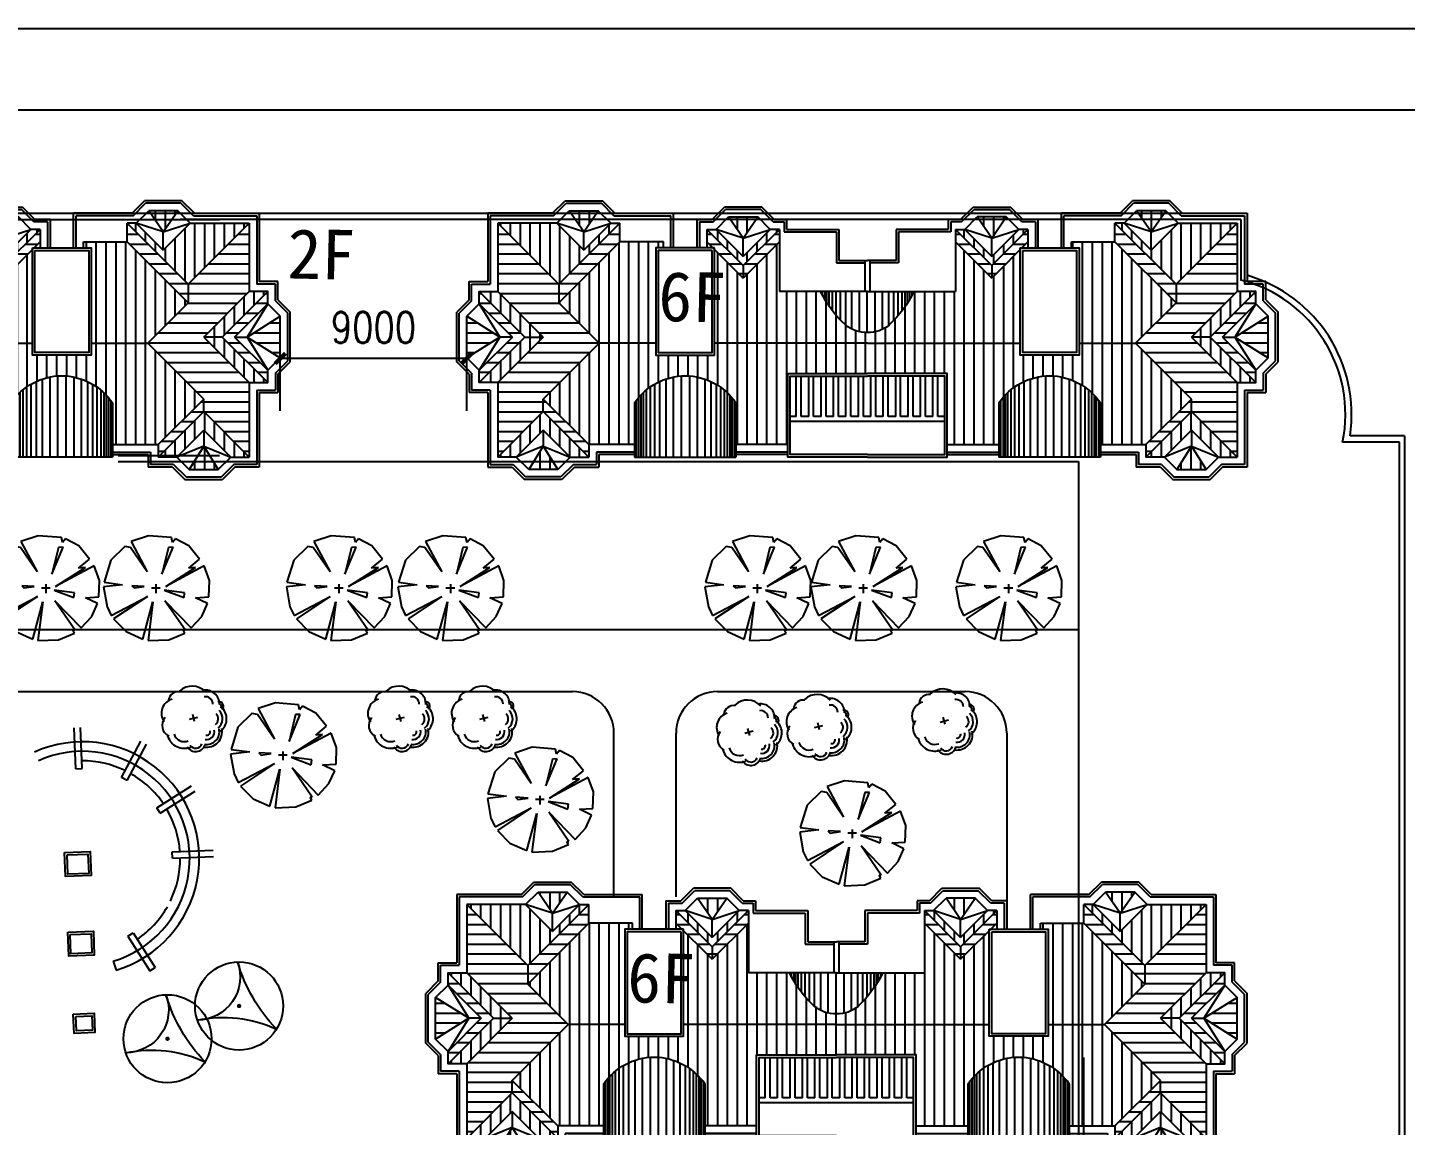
# Model space of a CAD drawing. Extents: x 225694 to 1397201, y -46174 to 794826.
# Drawn here: x 758991 to 825524, y 633812 to 686848 of the extents above; entities that cross this region are included whole.
import ezdxf
from ezdxf.enums import TextEntityAlignment as Align

# ---------------------------------------------------------------- set-up
doc = ezdxf.new("R2010")
doc.units = 0
doc.header["$LTSCALE"] = 0.5
doc.header["$MEASUREMENT"] = 0
doc.linetypes.add('X11', pattern=[6, 5, -1])
for name, color, linetype in [('0-PD', 223, 'Continuous'), ('08-树', 73, 'Continuous'), ('2', 3, 'Continuous'), ('KJ', 8, 'Continuous'), ('PUB_DIM', 3, 'Continuous'), ('TREE1', 62, 'Continuous'), ('ZJ', 7, 'Continuous'), ('屋顶', 135, 'Continuous'), ('树', 124, 'Continuous'), ('环境', 64, 'Continuous'), ('红线', 1, 'Continuous'), ('细', 95, 'Continuous'), ('路', 40, 'Continuous')]:
    doc.layers.add(name, color=color, linetype=linetype)
doc.styles.add('DIM_FONT', font='SIMPLEX.shx', dxfattribs={"width": 0.8})
doc.styles.add('等线体', font='')
doc.styles.get('等线体').set_extended_font_data('黑体')
doc.dimstyles.new('DIMN500', dxfattribs={"dimscale": 5, "dimtxt": 300, "dimasz": 100, "dimexe": 250, "dimexo": 300, "dimgap": 150, "dimtad": 1, "dimdec": 0, "dimzin": 0, "dimdsep": 46, "dimtxsty": 'DIM_FONT', "dimcen": 0.09, "dimclrt": 7, "dimazin": 2, "dimtfac": 1, "dimtdec": 0, "dimtix": 1, "dimtmove": 2, "dimatfit": 3, "dimfxl": 1, "dimtolj": 1, "dimtzin": 0, "dimarcsym": 0})
pattern_1 = [(0, (-2429662.5, -3656551.4), (0, 476.25), [])]
pattern_2 = [(90, (-2429662.5, -3656551.4), (-476.25, 3e-14), [])]

# ---------------------------------------------------------------- blocks, each defined once
blk = doc.blocks.new('棕榈')
at = {"layer": '树', "color": 64, "linetype": 'Continuous'}
for p, q in [((-172, 1067), (-553, 940)), ((-553, 940), (-196, 270)), ((336, 1025), (-172, 1067)), ((360, 916), (336, 1025)), ((426, 996), (360, 916)), ((717, 842), (426, 996)), ((-688, 831), (-995, 530)), ((-566, 808), (-688, 831)), ((-196, 270), (-566, 808)), ((127, 220), (373, 813)), ((270, 808), (127, 220)), ((373, 813), (270, 808)), ((953, 551), (717, 842)), ((-995, 530), (-1146, 45)), ((1056, 402), (209, -50)), ((209, -50), (863, 371)), ((715, 357), (953, 551)), ((863, 371), (715, 357)), ((1170, 85), (1056, 402)), ((-1146, 45), (-738, -11)), ((0, -192), (0, 0)), ((1159, -278), (1170, 85)), ((-738, -11), (-1159, -58)), ((-1159, -58), (-1080, -495)), ((-990, -683), (-193, -267)), ((-193, -267), (-937, -763)), ((-537, -32), (-487, -82)), ((-265, -48), (-537, -32)), ((-487, -82), (-265, -48)), ((88, -84), (-103, -84)), ((177, -127), (611, -294)), ((625, -185), (177, -127)), ((611, -294), (625, -185)), ((863, -297), (1159, -278)), ((1130, -424), (863, -297)), ((-1080, -495), (-990, -683)), ((-294, -1205), (-73, -388)), ((-73, -388), (-180, -1239)), ((633, -1004), (193, -363)), ((193, -363), (770, -961)), ((1003, -707), (1130, -424)), ((-937, -763), (-662, -1041)), ((770, -961), (1003, -707)), ((-662, -1041), (-294, -1205)), ((275, -1218), (627, -1072)), ((627, -1072), (590, -1004)), ((590, -1004), (633, -1004)), ((-180, -1239), (275, -1218))]:
    blk.add_line(p, q, dxfattribs=at)
blk = doc.blocks.new('桂花')
at = {"layer": '08-树', "linetype": 'ByBlock'}
for p, q in [((0, 0), (-316, 0)), ((-149, -187), (-149, 195))]:
    blk.add_line(p, q, dxfattribs=at)
for centre, radius, start, end in [((-612, 656), 626, 75.25333, 173.88926), ((-367, 1210), 204, 31.9374, 177.28646), ((-367, 1210), 110, 31.9374, 177.28646), ((79, 732), 688, 22.6842, 120.58139), ((79, 732), 509, 22.6842, 120.58139), ((-743, 93), 815, 118.84094, 207.99249), ((-612, 656), 332, 75.25333, 173.88926), ((79, 732), 314, 22.6842, 120.58139), ((574, 395), 344, 335.05145, 87.04818), ((574, 395), 565, 335.05145, 87.04818), ((574, 395), 687, 335.05145, 87.04818), ((574, 395), 158, 335.05145, 87.04818), ((868, -183), 294, 286.7742, 55.27854), ((868, -183), 443, 286.7742, 55.27854), ((-1031, -465), 437, 155.37629, 247.63718), ((287, -545), 475, 271.89809, 6.29095), ((287, -545), 769, 271.89809, 6.29095), ((-552, -692), 652, 181.43938, 289.22617), ((-59, -897), 543, 216.09834, 316.34387)]:
    blk.add_arc(centre, radius, start, end, dxfattribs=at)
blk = doc.blocks.new('GUIHUA')
at = {"layer": '树', "linetype": 'ByBlock', "xscale": 1.0944, "yscale": 1.0944, "zscale": 1.0944}
blk.add_blockref('桂花', (169, -8), dxfattribs=at)
blk = doc.blocks.new('WD-2')
at = {"layer": 'KJ', "linetype": 'Continuous'}
h = blk.add_hatch(dxfattribs=at)
h.set_pattern_fill('LINE,_O', color=256, scale=150, angle=90)
h.set_pattern_definition(pattern_2)
h.paths.add_polyline_path([(32734, 12380), (31326, 12380), (32030, 11359)])
h.paths.add_polyline_path([(25034, 12080), (23626, 12080), (24330, 11059)])
h.paths.add_polyline_path([(12330, 11059), (13034, 12080), (11626, 12080)])
h.paths.add_polyline_path([(5334, 12380), (3926, 12380), (4630, 11359)])
h.paths.add_polyline_path([(3384, -120), (2680, 1006), (1976, -120)])
h.paths.add_polyline_path([(34684, -120), (33980, 1006), (33276, -120)])
h = blk.add_hatch(dxfattribs=at)
h.set_pattern_fill('LINE,_O', color=256, scale=150)
h.set_pattern_definition(pattern_1)
h.paths.add_polyline_path([(5380, 5980), (3430, 7930), (3430, 8830), (480, 11780), (480, 8480), (2680, 6280), (480, 4080), (480, 480), (2680, 2680), (2680, 3280)])
h.paths.add_polyline_path([(1780, 6280), (-420, 8480), (-420, 7884), (1184, 6280), (-420, 4676), (-420, 4080)])
h.paths.add_polyline_path([(33980, 6280), (36180, 8480), (36180, 11780), (33230, 8830), (33230, 7930), (31280, 5980), (33980, 3280), (33980, 2680), (36180, 480), (36180, 4080)])
h.paths.add_polyline_path([(30280, 11780), (30280, 10880), (33230, 7930), (33230, 8830)])
h.paths.add_polyline_path([(6380, 10880), (6380, 11780), (3430, 8830), (3430, 7930)])
h.paths.add_polyline_path([(35476, 6280), (37080, 7884), (37080, 8480), (34880, 6280), (37080, 4080), (37080, 4676)])
h.paths.add_polyline_path([(2680, 3280), (2680, 2680), (4880, 480), (4880, 1080)], flags=16)
h.paths.add_polyline_path([(33980, 2680), (33980, 3280), (31780, 1080), (31780, 480)], flags=16)
h = blk.add_hatch(dxfattribs=at)
h.set_pattern_fill('LINE,_O', color=256, scale=150, angle=90)
h.set_pattern_definition(pattern_2)
h.paths.add_polyline_path([(3326, 11780), (480, 11780), (3430, 8830), (6380, 11780), (5934, 11780), (4630, 10476)])
h.paths.add_polyline_path([(8110, 10580), (8480, 10580), (8480, 10880), (6380, 10880), (3430, 7930), (5380, 5980), (8110, 5980)])
h.paths.add_polyline_path([(31280, 5980), (28550, 5980), (28550, 5410), (25710, 5410), (25710, 5980), (18330, 5980), (10950, 5980), (10950, 5410), (8110, 5410), (8110, 5980), (5380, 5980), (2680, 3280), (4880, 1080), (7083, 1080), (7083, 3103, -0.244186), (9533, 4410, -0.244186), (11983, 3103), (11983, 1080), (14480, 1080), (14480, 4510), (18330, 4510), (22180, 4510), (22180, 1080), (24677, 1080), (24677, 3103, -0.244186), (27127, 4410, -0.244186), (29577, 3103), (29577, 1080), (31780, 1080), (33980, 3280)])
h.paths.add_polyline_path([(2680, 2680), (480, 480), (1376, 480), (2680, 1784), (3984, 480), (4880, 480)])
h.paths.add_polyline_path([(33980, 2680), (31780, 480), (32676, 480), (33980, 1784), (35284, 480), (36180, 480)])
h.paths.add_polyline_path([(36180, 11780), (33334, 11780), (32030, 10476), (30726, 11780), (30280, 11780), (33230, 8830)])
h.paths.add_polyline_path([(30280, 10880), (28180, 10880), (28180, 10580), (28550, 10580), (28550, 5980), (31280, 5980), (33230, 7930)])
h.paths.add_polyline_path([(25710, 10510), (24330, 9130), (22580, 10880), (22580, 8480), (20590, 8480, -0.094946), (19397, 6866, -0.180763), (18330, 6494, -0.180763), (17263, 6866, -0.094946), (16070, 8480), (14080, 8480), (14080, 10880), (12330, 9130), (10950, 10510), (10950, 5980), (18330, 5980), (25710, 5980)])
h = blk.add_hatch(dxfattribs=at)
h.set_pattern_fill('LINE,_O', color=256, scale=150)
h.set_pattern_definition(pattern_1)
h.paths.add_polyline_path([(14080, 10880), (14080, 11480), (12330, 9730), (12330, 9130)])
h.paths.add_polyline_path([(12330, 9730), (10580, 11480), (10580, 10880), (10880, 10580), (10950, 10580), (10950, 10510), (12330, 9130)])
h.paths.add_polyline_path([(25710, 10510), (25710, 10580), (25780, 10580), (26080, 10880), (26080, 11480), (24330, 9730), (24330, 9130)])
h.paths.add_polyline_path([(22580, 11480), (22580, 10880), (24330, 9130), (24330, 9730)])
h = blk.add_hatch(dxfattribs=at)
h.set_pattern_fill('LINE,_O', color=256, scale=150, angle=90)
h.set_pattern_definition(pattern_2)
h.paths.add_polyline_path([(12330, 10176), (11026, 11480), (10580, 11480), (12330, 9730), (14080, 11480), (13634, 11480)])
h.paths.add_polyline_path([(24330, 10176), (23026, 11480), (22580, 11480), (24330, 9730), (26080, 11480), (25634, 11480)])
h = blk.add_hatch(dxfattribs=at)
h.set_pattern_fill('LINE,_O', color=256, scale=150, angle=90)
h.set_pattern_definition(pattern_2)
h.paths.add_polyline_path([(480, 8480), (-420, 8480), (1780, 6280), (2680, 6280)])
h.paths.add_polyline_path([(2680, 6280), (1780, 6280), (-420, 4080), (480, 4080)])
h.paths.add_polyline_path([(34880, 6280), (33980, 6280), (36180, 4080), (37080, 4080)])
h.paths.add_polyline_path([(37080, 8480), (36180, 8480), (33980, 6280), (34880, 6280)])
h = blk.add_hatch(dxfattribs=at)
h.set_pattern_fill('LINE,_O', color=256, scale=150)
h.set_pattern_definition(pattern_1)
h.paths.add_polyline_path([(584, 6280), (-1020, 7284), (-1020, 5276)])
h = blk.add_hatch(dxfattribs=at)
h.set_pattern_fill('LINE,_O', color=256, scale=150)
h.set_pattern_definition(pattern_1)
h.paths.add_polyline_path([(37680, 7284), (36076, 6280), (37680, 5276)])
for p, q in [((16170, 8320), (16170, 8480)), ((16290, 8102), (16290, 8480)), ((16390, 7938), (16390, 8480)), ((16510, 7756), (16510, 8480)), ((16660, 7550), (16660, 8480)), ((16840, 7326), (16840, 8480)), ((17050, 7094), (17050, 8480)), ((17300, 6852), (17300, 8480)), ((17600, 6660), (17600, 8480)), ((17950, 6531), (17950, 8480)), ((17960, 6533), (17960, 8480)), ((18340, 6494), (18340, 8480)), ((18720, 6533), (18720, 8480)), ((19080, 6660), (19080, 8480)), ((19380, 6852), (19380, 8480)), ((19630, 7094), (19630, 8480)), ((19840, 7326), (19840, 8480)), ((20020, 7550), (20020, 8480)), ((20170, 7756), (20170, 8480)), ((20290, 7938), (20290, 8480)), ((20390, 8102), (20390, 8480)), ((20510, 8320), (20510, 8480)), ((8043, 3997), (8043, 480)), ((8293, 4128), (8293, 480)), ((8593, 4249), (8593, 480)), ((8953, 4347), (8953, 480)), ((9343, 4402), (9343, 480)), ((9733, 4402), (9733, 480)), ((10113, 4347), (10113, 480)), ((10473, 4249), (10473, 480)), ((10773, 4128), (10773, 480)), ((11023, 3997), (11023, 480)), ((14926, 2435), (14926, 4390)), ((15166, 2435), (15166, 4390)), ((15526, 2435), (15526, 4390)), ((15766, 2435), (15766, 4390)), ((16126, 2435), (16126, 4390)), ((16366, 2435), (16366, 4390)), ((16726, 2435), (16726, 4390)), ((16966, 2435), (16966, 4390)), ((17326, 2435), (17326, 4390)), ((17566, 2435), (17566, 4390)), ((17926, 2435), (17926, 4390)), ((18166, 2435), (18166, 4390)), ((18526, 2435), (18526, 4390)), ((18766, 2435), (18766, 4390)), ((19126, 2435), (19126, 4390)), ((19366, 2435), (19366, 4390)), ((19726, 2435), (19726, 4390)), ((19966, 2435), (19966, 4390)), ((20326, 2435), (20326, 4390)), ((20566, 2435), (20566, 4390)), ((20926, 2435), (20926, 4390)), ((21166, 2435), (21166, 4390)), ((21526, 2435), (21526, 4390)), ((21766, 2435), (21766, 4390)), ((25637, 3997), (25637, 480)), ((25887, 4128), (25887, 480)), ((26187, 4249), (26187, 480)), ((26547, 4347), (26547, 480)), ((26927, 4402), (26927, 480)), ((27317, 4402), (27317, 480)), ((27707, 4347), (27707, 480)), ((28067, 4249), (28067, 480)), ((28367, 4128), (28367, 480)), ((28617, 3997), (28617, 480)), ((7283, 3363), (7283, 480)), ((7383, 3473), (7383, 480)), ((7503, 3593), (7503, 480)), ((7653, 3725), (7653, 480)), ((7833, 3874), (7833, 480)), ((11233, 3874), (11233, 480)), ((11413, 3725), (11413, 480)), ((11563, 3593), (11563, 480)), ((11683, 3473), (11683, 480)), ((11783, 3363), (11783, 480)), ((24877, 3363), (24877, 480)), ((24977, 3473), (24977, 480)), ((25097, 3593), (25097, 480)), ((25247, 3725), (25247, 480)), ((25427, 3874), (25427, 480)), ((28827, 3874), (28827, 480)), ((29007, 3725), (29007, 480)), ((29157, 3593), (29157, 480)), ((29277, 3473), (29277, 480)), ((29377, 3363), (29377, 480)), ((7163, 3214), (7163, 480)), ((11903, 3214), (11903, 480)), ((24757, 3214), (24757, 480)), ((29497, 3214), (29497, 480)), ((14600, 2435), (14926, 2435)), ((14600, 2195), (22060, 2195)), ((15166, 2435), (15526, 2435)), ((15766, 2435), (16126, 2435)), ((16366, 2435), (16726, 2435)), ((16966, 2435), (17326, 2435)), ((17566, 2435), (17926, 2435)), ((18166, 2435), (18526, 2435)), ((18766, 2435), (19126, 2435)), ((19366, 2435), (19726, 2435)), ((19966, 2435), (20326, 2435)), ((20566, 2435), (20926, 2435)), ((21166, 2435), (21526, 2435)), ((21766, 2435), (22060, 2435))]:
    blk.add_line(p, q, dxfattribs=at)
at = {"layer": '屋顶'}
for p, q in [((3128, 12260), (3728, 12860)), ((3177, 12140), (3777, 12740)), ((3728, 12860), (5532, 12860)), ((3777, 12740), (5483, 12740)), ((6083, 12140), (5483, 12740)), ((6132, 12260), (5532, 12860)), ((30528, 12260), (31128, 12860)), ((30577, 12140), (31177, 12740)), ((32932, 12860), (31128, 12860)), ((32883, 12740), (31177, 12740)), ((33483, 12140), (32883, 12740)), ((33532, 12260), (32932, 12860)), ((3128, 12260), (0, 12260)), ((0, 12260), (0, 8960)), ((3177, 12140), (120, 12140)), ((120, 12140), (120, 8840)), ((3326, 11780), (3926, 12380)), ((4630, 11359), (3926, 12380)), ((3926, 12380), (5334, 12380)), ((4630, 11359), (5334, 12380)), ((5934, 11780), (5334, 12380)), ((6083, 12140), (8840, 12140)), ((6132, 12260), (8960, 12260)), ((8840, 10580), (8840, 12140)), ((8960, 10580), (8960, 12260)), ((10828, 11960), (11428, 12560)), ((10877, 11840), (11477, 12440)), ((11026, 11480), (11626, 12080)), ((13232, 12560), (11428, 12560)), ((13183, 12440), (11477, 12440)), ((12330, 11059), (11626, 12080)), ((11626, 12080), (13034, 12080)), ((12330, 11059), (13034, 12080)), ((13634, 11480), (13034, 12080)), ((13783, 11840), (13183, 12440)), ((13832, 11960), (13232, 12560)), ((22828, 11960), (23428, 12560)), ((22877, 11840), (23477, 12440)), ((23026, 11480), (23626, 12080)), ((23428, 12560), (25232, 12560)), ((23477, 12440), (25183, 12440)), ((24330, 11059), (23626, 12080)), ((25034, 12080), (23626, 12080)), ((24330, 11059), (25034, 12080)), ((25634, 11480), (25034, 12080)), ((25783, 11840), (25183, 12440)), ((25832, 11960), (25232, 12560)), ((27700, 10580), (27700, 12260)), ((30528, 12260), (27700, 12260)), ((27820, 10580), (27820, 12140)), ((30577, 12140), (27820, 12140)), ((30726, 11780), (31326, 12380)), ((32030, 11359), (31326, 12380)), ((32734, 12380), (31326, 12380)), ((32030, 11359), (32734, 12380)), ((33334, 11780), (32734, 12380)), ((33483, 12140), (36540, 12140)), ((33532, 12260), (36660, 12260)), ((36540, 12140), (36540, 8840)), ((36660, 12260), (36660, 8960)), ((3326, 11780), (480, 11780)), ((480, 11780), (3430, 8830)), ((480, 11780), (480, 8480)), ((4630, 11359), (3326, 11780)), ((3326, 11780), (4630, 10476)), ((6380, 11780), (3430, 8830)), ((4630, 11359), (5934, 11780)), ((5934, 11780), (4630, 10476)), ((4630, 10476), (4630, 11359)), ((5934, 11780), (6380, 11780)), ((6380, 10880), (6380, 11780)), ((10100, 11960), (10100, 10580)), ((10100, 11960), (10828, 11960)), ((10220, 11840), (10220, 10580)), ((10220, 11840), (10877, 11840)), ((10580, 11480), (10580, 10580)), ((10580, 11480), (11026, 11480)), ((10580, 11480), (12330, 9730)), ((11026, 11480), (12330, 10176)), ((12330, 11059), (11026, 11480)), ((13634, 11480), (12330, 10176)), ((12330, 11059), (13634, 11480)), ((14080, 11480), (12330, 9730)), ((14080, 11480), (13634, 11480)), ((13783, 11840), (14310, 11840)), ((13832, 11960), (14430, 11960)), ((14080, 11480), (14080, 8480)), ((14310, 11840), (14310, 11360)), ((14310, 11840), (14310, 11360)), ((14310, 11360), (16830, 11360)), ((14430, 11960), (14430, 11480)), ((14430, 11960), (14430, 11480)), ((14430, 11480), (16950, 11480)), ((16830, 11360), (16830, 9860)), ((16950, 11480), (16950, 9980)), ((22230, 11480), (19710, 11480)), ((19710, 11480), (19710, 9980)), ((22350, 11360), (19830, 11360)), ((19830, 11360), (19830, 9860)), ((22230, 11960), (22230, 11480)), ((22230, 11960), (22230, 11480)), ((22828, 11960), (22230, 11960)), ((22350, 11840), (22350, 11360)), ((22350, 11840), (22350, 11360)), ((22877, 11840), (22350, 11840)), ((22580, 11480), (22580, 8480)), ((22580, 11480), (23026, 11480)), ((22580, 11480), (24330, 9730)), ((24330, 11059), (23026, 11480)), ((23026, 11480), (24330, 10176)), ((24330, 11059), (25634, 11480)), ((25634, 11480), (24330, 10176)), ((26080, 11480), (24330, 9730)), ((26080, 11480), (25634, 11480)), ((26440, 11840), (25783, 11840)), ((26560, 11960), (25832, 11960)), ((26080, 11480), (26080, 10580)), ((26440, 11840), (26440, 10580)), ((26560, 11960), (26560, 10580)), ((30726, 11780), (30280, 11780)), ((30280, 10880), (30280, 11780)), ((30280, 11780), (33230, 8830)), ((30726, 11780), (32030, 10476)), ((32030, 11359), (30726, 11780)), ((33334, 11780), (32030, 10476)), ((32030, 11359), (33334, 11780)), ((32030, 10476), (32030, 11359)), ((36180, 11780), (33230, 8830)), ((33334, 11780), (36180, 11780)), ((36180, 11780), (36180, 8480)), ((6380, 10880), (3430, 7930)), ((8480, 10880), (6380, 10880)), ((8480, 10580), (8480, 10880)), ((10580, 10880), (12330, 9130)), ((12330, 10176), (12330, 11059)), ((14080, 10880), (12330, 9130)), ((22580, 10880), (24330, 9130)), ((24330, 10176), (24330, 11059)), ((26080, 10880), (24330, 9130)), ((28180, 10580), (28180, 10880)), ((28180, 10880), (30280, 10880)), ((30280, 10880), (33230, 7930)), ((16950, 9980), (18330, 9980)), ((18211, 9980), (18211, 8480)), ((19710, 9980), (18330, 9980)), ((18449, 9980), (18449, 8480)), ((12330, 9730), (12330, 9130)), ((16830, 9860), (18211, 9860)), ((19830, 9860), (18449, 9860)), ((24330, 9730), (24330, 9130)), ((-900, 8960), (0, 8960)), ((-900, 8082), (-900, 8960)), ((-780, 8840), (120, 8840)), ((-780, 8033), (-780, 8840)), ((3430, 8830), (3430, 7930)), ((33230, 8830), (33230, 7930)), ((37440, 8840), (36540, 8840)), ((37560, 8960), (36660, 8960)), ((37440, 8033), (37440, 8840)), ((37560, 8082), (37560, 8960)), ((-900, 8082), (-1500, 7482)), ((-780, 8033), (-1380, 7433)), ((1780, 6280), (-420, 8480)), ((2680, 6280), (480, 8480)), ((18330, 8480), (14080, 8480)), ((18330, 8480), (22580, 8480)), ((33980, 6280), (36180, 8480)), ((34880, 6280), (37080, 8480)), ((37440, 8033), (38040, 7433)), ((37560, 8082), (38160, 7482)), ((-1500, 5078), (-1500, 7482)), ((-1380, 5127), (-1380, 7433)), ((1184, 6280), (-420, 7884)), ((-420, 7884), (584, 6280)), ((3430, 7930), (5380, 5980)), ((33230, 7930), (31280, 5980)), ((35476, 6280), (37080, 7884)), ((37080, 7884), (36076, 6280)), ((38040, 5127), (38040, 7433)), ((38160, 5078), (38160, 7482)), ((584, 6280), (-1020, 7284)), ((36076, 6280), (37680, 7284)), ((584, 6280), (-1020, 5276)), ((1184, 6280), (-420, 4676)), ((1780, 6280), (-420, 4080)), ((584, 6280), (-420, 4676)), ((2680, 6280), (480, 4080)), ((1184, 6280), (584, 6280)), ((1780, 6280), (2680, 6280)), ((33980, 6280), (36180, 4080)), ((34880, 6280), (33980, 6280)), ((34880, 6280), (37080, 4080)), ((35476, 6280), (36076, 6280)), ((35476, 6280), (37080, 4676)), ((36076, 6280), (37680, 5276)), ((36076, 6280), (37080, 4676)), ((2680, 3280), (5380, 5980)), ((8110, 5980), (5380, 5980)), ((18330, 5980), (10950, 5980)), ((18330, 5980), (25710, 5980)), ((28550, 5980), (31280, 5980)), ((33980, 3280), (31280, 5980)), ((-900, 4478), (-1500, 5078)), ((-780, 4527), (-1380, 5127)), ((37440, 4527), (38040, 5127)), ((37560, 4478), (38160, 5078)), ((-900, 4478), (-900, 3600)), ((-780, 4527), (-780, 3720)), ((480, 4080), (480, 480)), ((36180, 4080), (36180, 480)), ((37440, 4527), (37440, 3720)), ((37560, 4478), (37560, 3600)), ((0, 3600), (-900, 3600)), ((120, 3720), (-780, 3720)), ((0, 3600), (0, 0)), ((120, 3720), (120, 120)), ((36540, 3720), (36540, 120)), ((36540, 3720), (37440, 3720)), ((36660, 3600), (36660, 0)), ((36660, 3600), (37560, 3600)), ((480, 480), (2680, 2680)), ((2680, 2680), (2680, 3280)), ((4880, 1080), (2680, 3280)), ((4880, 480), (2680, 2680)), ((7083, 3103), (7083, 480)), ((11983, 3103), (11983, 480)), ((24677, 3103), (24677, 480)), ((24677, 3103), (24677, 480)), ((29577, 3103), (29577, 480)), ((29577, 3103), (29577, 480)), ((31780, 1080), (33980, 3280)), ((31780, 480), (33980, 2680)), ((33980, 2680), (33980, 3280)), ((36180, 480), (33980, 2680)), ((1376, 480), (2680, 1784)), ((3984, 480), (2680, 1784)), ((2680, 1784), (2680, 1006)), ((32676, 480), (33980, 1784)), ((35284, 480), (33980, 1784)), ((33980, 1784), (33980, 1006)), ((2680, 1006), (1376, 480)), ((2680, 1006), (1976, -120)), ((2680, 1006), (3984, 480)), ((2680, 1006), (3384, -120)), ((4880, 1080), (4880, 480)), ((7083, 1080), (4880, 1080)), ((5240, 720), (5240, 120)), ((7083, 720), (5240, 720)), ((14483, 1080), (11983, 1080)), ((14483, 720), (11983, 720)), ((22177, 1080), (24677, 1080)), ((22177, 720), (24677, 720)), ((29577, 1080), (31780, 1080)), ((29577, 720), (31420, 720)), ((31420, 720), (31420, 120)), ((31780, 1080), (31780, 480)), ((33980, 1006), (32676, 480)), ((33980, 1006), (33276, -120)), ((33980, 1006), (35284, 480)), ((33980, 1006), (34684, -120)), ((0, 0), (1178, 0)), ((120, 120), (1227, 120)), ((1376, 480), (480, 480)), ((1178, 0), (1778, -600)), ((1227, 120), (1827, -480)), ((1976, -120), (1376, 480)), ((3984, 480), (3384, -120)), ((4133, 120), (3533, -480)), ((4182, 0), (3582, -600)), ((3984, 480), (4880, 480)), ((4133, 120), (5240, 120)), ((4182, 0), (5360, 0)), ((5360, 600), (5360, 0)), ((7083, 600), (5360, 600)), ((7083, 480), (11983, 480)), ((14483, 600), (11983, 600)), ((22177, 600), (24677, 600)), ((29577, 480), (24677, 480)), ((29577, 480), (24677, 480)), ((29577, 600), (31300, 600)), ((31300, 600), (31300, 0)), ((32478, 0), (31300, 0)), ((32527, 120), (31420, 120)), ((32676, 480), (31780, 480)), ((32478, 0), (33078, -600)), ((32527, 120), (33127, -480)), ((32676, 480), (33276, -120)), ((34684, -120), (35284, 480)), ((35433, 120), (34833, -480)), ((35482, 0), (34882, -600)), ((35284, 480), (36180, 480)), ((36540, 120), (35433, 120)), ((36660, 0), (35482, 0)), ((3582, -600), (1778, -600)), ((3533, -480), (1827, -480)), ((3384, -120), (1976, -120)), ((33078, -600), (34882, -600)), ((33127, -480), (34833, -480)), ((33276, -120), (34684, -120))]:
    blk.add_line(p, q, dxfattribs=at)
for points in [[(10950, 10580), (8110, 10580), (8110, 5410), (10950, 5410)], [(10830, 10460), (8230, 10460), (8230, 5530), (10830, 5530)], [(25710, 10580), (28550, 10580), (28550, 5410), (25710, 5410)], [(25830, 10460), (28430, 10460), (28430, 5530), (25830, 5530)]]:
    blk.add_lwpolyline(points, close=True, dxfattribs=at)
for points in [[(480, 4080), (-420, 4080), (-420, 4676), (-1020, 5276), (-1020, 7284), (-420, 7884), (-420, 8480), (480, 8480)], [(36180, 4080), (37080, 4080), (37080, 4676), (37680, 5276), (37680, 7284), (37080, 7884), (37080, 8480), (36180, 8480)], [(18330, 480), (14480, 480), (14480, 4510), (18330, 4510)], [(18330, 600), (14600, 600), (14600, 4390), (18330, 4390)], [(18330, 480), (22180, 480), (22180, 4510), (18330, 4510)], [(18330, 600), (22060, 600), (22060, 4390), (18330, 4390)]]:
    blk.add_lwpolyline(points, dxfattribs=at)
for centre, radius, start, end in [((20899, 10786), 5333, 205.61905, 227.31397), ((15781, 10786), 5333, 312.68603, 334.38095), ((18294, 8107), 1613, 230.29775, 271.2831), ((18366, 8107), 1613, 268.7169, 309.70225), ((9566, 1398), 3012, 90.63097, 145.52011), ((9500, 1398), 3012, 34.47989, 89.36903), ((27160, 1398), 3012, 90.63097, 145.52011), ((27160, 1398), 3012, 90.63097, 145.52011), ((27094, 1398), 3012, 34.47989, 89.36903), ((27094, 1398), 3012, 34.47989, 89.36903)]:
    blk.add_arc(centre, radius, start, end, dxfattribs=at)
blk = doc.blocks.new('腊梅')
at = {"layer": '08-树', "color": 125}
blk.add_lwpolyline([(-426, 1231, -0.521516), (-1406, -183, -0.162418), (522, -406, -0.119785), (-426, 1231, -2.558361)], format="xyb", dxfattribs=at)
blk.add_lwpolyline([(-416, 159, 53.6, 53.6, 1), (-363, 159, 53.6, 53.6, 1)], format="xyseb", close=True, dxfattribs=at)
blk.add_circle((-389, 159), 1072, dxfattribs=at)
blk = doc.blocks.new('_ArchTick')
at = {"color": 0, "linetype": 'ByBlock'}
blk.add_lwpolyline([(-0.5, -0.5, 0.4, 0.4, 0), (0.5, 0.5, 0.4, 0.4, 0)], format="xyseb", dxfattribs=at)
blk = doc.blocks.new('*U71')
at = {"color": 0, "lineweight": -2}
for p, q in [((771196, 668331), (771196, 672113)), ((780196, 668331), (780196, 672113)), ((780196, 670863), (771196, 670863)), ((780196, 670863), (771196, 670863))]:
    blk.add_line(p, q, dxfattribs=at)
at = {"layer": 'DEFPOINTS', "color": 0}
for p in [(771196, 666831), (780196, 666831)]:
    blk.add_point(p, dxfattribs=at)
at = {"color": 0, "lineweight": -2, "xscale": 500, "yscale": 500, "zscale": 500, "rotation": 180}
blk.add_blockref('_ArchTick', (771196, 670863), dxfattribs=at)
at = {"color": 0, "lineweight": -2, "xscale": 500, "yscale": 500, "zscale": 500}
blk.add_blockref('_ArchTick', (780196, 670863), dxfattribs=at)
at = {"color": 7, "insert": (775696, 672363), "char_height": 1500, "width": 0.000000001, "attachment_point": 5, "style": 'DIM_FONT'}
blk.add_mtext('\\A1;9000', dxfattribs=at)

msp = doc.modelspace()

# ---------------------------------------------------------------- linework, layer by layer
at = {"layer": '2', "color": 7}
for p, q in [((665217.2, 677878.5), (817875.7, 677878.5)), ((825484.3, 667121.4), (825484.3, 629460.3)), ((763360.5, 665878.5), (809744.3, 665878.6)), ((809744.3, 665878.6), (809744.3, 629821.3)), ((809984.3, 637089.3), (809984.3, 629821.3)), ((825484.3, 634680.3), (825484.3, 601460.3))]:
    msp.add_line(p, q, dxfattribs=at)
at = {"layer": 'TREE1', "color": 7}
for points in [[(760783.2, 646993.8), (762019, 647041.8), (762064.2, 645878.9), (760828.4, 645830.8)], [(760902.8, 646883.2), (761908.3, 646922.2), (761944.6, 645989.5), (760939, 645950.4)], [(760932.7, 643147.4), (762168.5, 643195.4), (762213.7, 642032.5), (760977.9, 641984.4)], [(761052.3, 643036.8), (762057.9, 643075.9), (762094.1, 642143.1), (761088.5, 642104)], [(761201.8, 639190.4), (762207.4, 639229.5), (762243.6, 638296.7), (761238, 638257.6)], [(761321.4, 639079.7), (762096.7, 639109.9), (762124, 638407.4), (761348.7, 638377.2)]]:
    msp.add_lwpolyline(points, close=True, dxfattribs=at)
at = {"layer": '环境', "color": 7}
for p, q in [((761323, 651043.7), (761246, 653024.3)), ((761629.9, 651055.7), (761553, 653036.3)), ((763533, 650624.2), (764456.6, 652377.9)), ((763804.8, 650481.1), (764728.4, 652234.8)), ((761323, 651043.7), (761629.9, 651055.7)), ((763804.8, 650481.1), (763533, 650624.2)), ((765237.1, 649155.9), (766913.8, 650212.9)), ((765400.9, 648896.1), (767077.7, 649953)), ((765400.9, 648896.1), (765237.1, 649155.9)), ((765978.8, 647032.3), (767959.4, 647109.3)), ((765990.7, 646725.3), (765978.8, 647032.3)), ((765990.7, 646725.3), (767971.3, 646802.3)), ((763831.1, 642954.3), (764091, 643118.1)), ((763831.1, 642954.3), (764888, 641277.6)), ((764091, 643118.1), (765147.9, 641441.4)), ((763133.1, 641752.9), (763265.5, 641311.6)), ((764888, 641277.6), (765147.9, 641441.4))]:
    msp.add_line(p, q, dxfattribs=at)
for radius, start, end in [(5636.5, 286.707511, 114.228667), (5175.7, 286.707511, 114.228667), (4714.9, 64.092852, 90.359041), (4714.9, 34.092852, 60.359041), (4714.9, 4.092852, 30.359041), (4714.9, 334.092852, 0.359041), (4714.9, 304.092852, 330.359041)]:
    msp.add_arc((761645.1, 646710.1), radius, start, end, dxfattribs=at)
at = {"layer": '红线', "color": 7, "linetype": 'X11'}
for points in [[(387944.3, 186789), (388490.7, 686847.5), (831364.3, 686795.1), (831364.3, 186788.9)], [(380940, 182878.5), (381486.3, 682878.5), (839364.3, 682878.5), (839364.3, 182878.4)]]:
    msp.add_lwpolyline(points, close=True, dxfattribs=at)
at = {"layer": '细', "color": 7}
for p, q in [((665217.2, 677578.5), (768252.6, 677578.5)), ((817575.7, 677578.5), (766365.8, 677578.5)), ((817575.7, 677578.5), (817575.7, 674649.3)), ((825244.3, 666821.4), (822493.1, 666821.4)), ((825244.3, 631710.3), (825244.3, 666821.4)), ((763360.5, 666178.5), (768253.7, 666178.5))]:
    msp.add_line(p, q, dxfattribs=at)
msp.add_arc((815924.7, 668153.7), 6702.1, 348.533597, 75.739182, dxfattribs=at)
at = {"layer": '路', "color": 7, "ltscale": 3000}
msp.add_line((666537.3, 686795.5), (825564.4, 686794.5), dxfattribs=at)
at = {"layer": '路', "color": 7}
for p, q in [((817875.7, 677878.5), (817875.7, 674878.5)), ((825484.3, 667121.4), (822850.3, 667121.4)), ((753261.9, 657768.6), (809744.3, 657768.6)), ((756055.9, 654768.6), (785304.7, 654768.6)), ((792304.7, 654768.6), (804271.3, 654768.6)), ((787304.7, 644848.5), (787304.7, 652768.6)), ((790304.7, 644848.5), (790304.7, 652768.6)), ((806271.3, 652769.6), (806275.7, 644668.5))]:
    msp.add_line(p, q, dxfattribs=at)
for centre, radius, start, end in [((815924.7, 668153.7), 7002.1, 351.52186, 73.821762), ((785304.7, 652768.6), 2000, 0, 90), ((792304.7, 652768.6), 2000, 90, 180), ((804271.3, 652768.6), 2000, 0.030754, 90)]:
    msp.add_arc(centre, radius, start, end, dxfattribs=at)

# ---------------------------------------------------------------- block references
at = {"layer": '0-PD', "color": 7, "linetype": 'Continuous', "xscale": -0.9999999892897904, "yscale": 0.9999999892897904}
for p in [(770175.7, 665618.5), (817875.7, 665618.5), (816375.7, 632708.5)]:
    msp.add_blockref('WD-2', p, dxfattribs=at)
at = {"layer": '树', "color": 7}
for name, p, xscale, yscale, zscale in [('棕榈', (759887.7, 659954.5), 2.197147679980844, 2.197147679980844, 2.19714768), ('棕榈', (765203.6, 659954.5), 2.197147679980844, 2.197147679980844, 2.19714768), ('棕榈', (774033.4, 659954.5), 2.197147679980844, 2.197147679980844, 2.19714768), ('棕榈', (779422.2, 659954.5), 2.197147679980844, 2.197147679980844, 2.19714768), ('棕榈', (794241.4, 659954.5), 2.197147679980844, 2.197147679980844, 2.19714768), ('棕榈', (799360.8, 659954.5), 2.197147679980844, 2.197147679980844, 2.19714768), ('棕榈', (806366.2, 659954.5), 2.197147679980844, 2.197147679980844, 2.19714768), ('棕榈', (771339, 651881.5), 2.197147679980844, 2.197147679980844, 2.19714768), ('棕榈', (783740.2, 649735.3), 2.197147679980844, 2.197147679980844, 2.19714768), ('棕榈', (798821.9, 648113.4), 2.197147679980844, 2.197147679980844, 2.19714768), ('腊梅', (769976.7, 639267.8), 1.98375000001397, 1.98375000001397, 1.98375), ('腊梅', (766520.3, 637685.8), 1.98375000001397, 1.98375000001397, 1.98375)]:
    msp.add_blockref(name, p, dxfattribs=dict(at, xscale=xscale, yscale=yscale, zscale=zscale))
at = {"layer": '树', "color": 7, "rotation": 284.9686464037668}
for p in [(767019.7, 653494), (776989, 653494), (781030.6, 653494), (793829, 652821.2), (797197, 653090.3), (803259.4, 653359.5)]:
    msp.add_blockref('GUIHUA', p, dxfattribs=at)

# ---------------------------------------------------------------- texts
at = {"layer": 'ZJ', "color": 7, "linetype": 'Continuous', "style": '等线体'}
for s, p in [('2F', (773181, 675895.5)), ('6F', (791085.9, 673817.8)), ('6F', (789585.9, 640907.8))]:
    msp.add_text(s, height=2400, rotation=358.735354, dxfattribs=at).set_placement(p, align=Align.MIDDLE)

# ---------------------------------------------------------------- dimensions: what is measured, and where the dimension line sits
at = {"layer": 'PUB_DIM', "color": 7}
dim = msp.add_aligned_dim(p1=(780196.1, 666830.7), p2=(771195.7, 666830.7), distance=-4032.6, dimstyle='DIMN500', dxfattribs=at)
dim.commit()
dim.dimension.update_dxf_attribs({"geometry": '*U71', "text_midpoint": (775695.9, 672363.3)})

doc.saveas('drawing.dxf')
